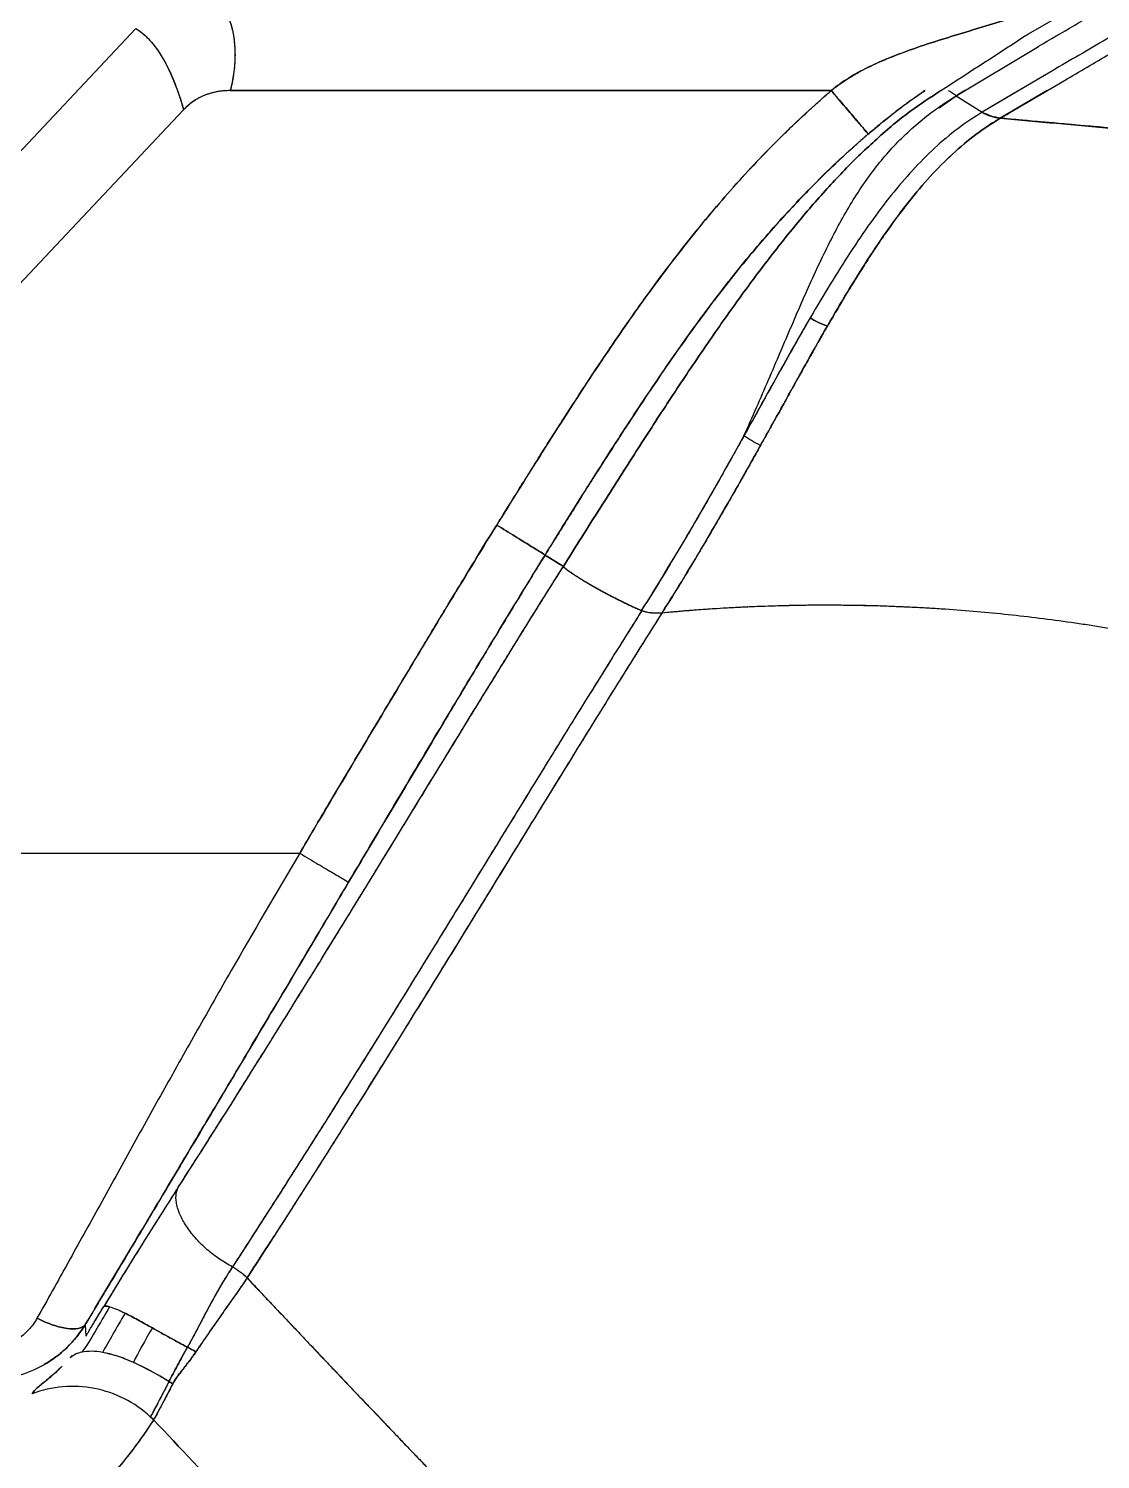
# Model space of a CAD drawing. Extents: x 956 to 1028, y 499 to 635.
# Drawn here: x 989.73 to 999.14, y 564.32 to 576.87 of the extents above; entities that cross this region are included whole.
import ezdxf

# ---------------------------------------------------------------- set-up
doc = ezdxf.new("R2010")
doc.units = 0
doc.header["$MEASUREMENT"] = 0
doc.layers.add('1', color=4, linetype='Continuous')

# ---------------------------------------------------------------- blocks, each defined once
blk = doc.blocks.new('2026 SX')
at = {"layer": '1', "color": 3}
for p, q in [((42.609, 64.596), (43.376, 65.036)), ((30.775, 60.395), (34.776, 64.641)), ((30.775, 60.395), (34.776, 64.641)), ((41.976, 64.052), (42.696, 64.483)), ((42.848, 64.287), (42.204, 63.907)), ((42.362, 63.855), (42.925, 64.187)), ((35.604, 64.097), (40.879, 64.097)), ((40.879, 64.097), (35.604, 64.097)), ((41.824, 63.945), (41.976, 64.052)), ((42.05, 64.097), (41.976, 64.052)), ((41.976, 64.052), (42.204, 63.907)), ((41.976, 64.052), (42.204, 63.907)), ((42.526, 64.097), (42.204, 63.907)), ((42.772, 64.097), (42.362, 63.855)), ((35.194, 63.928), (31.215, 59.706)), ((31.215, 59.706), (35.194, 63.928)), ((38.367, 60.023), (38.527, 59.923)), ((38.527, 59.923), (38.367, 60.023)), ((41.327, 59.578), (41.509, 59.57)), ((32.295, 57.407), (36.213, 57.407)), ((32.295, 57.407), (36.213, 57.407)), ((34.33, 53.269), (34.337, 53.17)), ((34.33, 53.269), (34.337, 53.17)), ((33.865, 52.664), (33.866, 52.664))]:
    blk.add_line(p, q, dxfattribs=at)
for points, knots in [([(42.695, 64.484), (42.905, 64.607), (43.114, 64.731), (43.323, 64.854), (43.513, 64.966), (44.02, 65.265), (44.824, 65.729), (45.731, 66.254), (46.612, 66.767), (47.472, 67.27), (48.024, 67.598), (48.3, 67.762)], [-0.117865, -0.117865, -0.117865, -0.117865, 0, 0, 0, 0.107135, 0.28571, 0.464279, 0.642852, 0.82143, 1, 1, 1, 1]), ([(48.546, 67.626), (48.27, 67.46), (47.72, 67.129), (46.861, 66.622), (45.98, 66.107), (45.07, 65.58), (44.185, 65.07), (43.595, 64.724), (43.323, 64.566), (43.164, 64.473), (43.006, 64.38), (42.847, 64.288)], [0, 0, 0, 0, 0.170927, 0.341854, 0.512781, 0.683708, 0.854635, 1, 1, 1, 1.084929, 1.084929, 1.084929, 1.084929]), ([(42.925, 64.187), (43.058, 64.265), (43.19, 64.343), (43.323, 64.421), (43.323, 64.421), (43.323, 64.421), (43.323, 64.421), (43.328, 64.424), (43.658, 64.618), (44.291, 64.987), (45.226, 65.527), (46.133, 66.053), (47.014, 66.568), (47.872, 67.075), (48.422, 67.406), (48.697, 67.572)], [-0.067831, -0.067831, -0.067831, -0.067831, 0, 0, 0, 0, 0, 0, 0.002395, 0.168662, 0.33493, 0.501197, 0.667465, 0.833732, 1, 1, 1, 1]), ([(35.353, 65.026), (35.357, 65.024), (35.365, 65.019), (35.376, 65.012), (35.388, 65.004), (35.399, 64.996), (35.41, 64.988), (35.42, 64.979), (35.43, 64.97), (35.451, 64.952), (35.479, 64.922), (35.526, 64.864), (35.575, 64.779), (35.617, 64.662), (35.642, 64.532), (35.647, 64.415), (35.642, 64.319), (35.636, 64.261), (35.629, 64.216), (35.624, 64.187), (35.618, 64.157), (35.611, 64.127), (35.606, 64.107), (35.604, 64.097)], [0, 0, 0, 0, 0.017994, 0.03577, 0.053328, 0.07067, 0.087796, 0.104708, 0.121406, 0.137893, 0.205176, 0.269918, 0.398766, 0.520699, 0.641388, 0.759751, 0.818916, 0.878528, 0.902364, 0.926418, 0.9507, 0.975224, 1, 1, 1, 1]), ([(35.353, 65.026), (35.415, 64.99), (35.47, 64.939), (35.558, 64.815), (35.592, 64.741), (35.637, 64.576), (35.647, 64.486), (35.643, 64.296), (35.629, 64.196), (35.604, 64.097)], [0, 0, 0, 0, 0.25, 0.25, 0.5, 0.5, 0.75, 0.75, 1, 1, 1, 1]), ([(42.495, 64.744), (42.422, 64.721), (42.346, 64.697), (42.19, 64.65), (42.11, 64.626), (41.948, 64.577), (41.867, 64.552), (41.703, 64.5), (41.622, 64.473), (41.542, 64.443)], [0, 0, 0, 0, 0.25, 0.25, 0.5, 0.5, 0.75, 0.75, 1, 1, 1, 1]), ([(41.542, 64.443), (41.622, 64.473), (41.703, 64.5), (41.867, 64.552), (41.948, 64.577), (42.11, 64.626), (42.19, 64.65), (42.346, 64.697), (42.422, 64.721), (42.495, 64.744)], [0, 0, 0, 0, 0.25, 0.25, 0.5, 0.5, 0.75, 0.75, 1, 1, 1, 1]), ([(34.776, 64.641), (34.817, 64.617), (34.858, 64.582), (34.937, 64.494), (34.976, 64.441), (35.048, 64.318), (35.082, 64.248), (35.143, 64.096), (35.17, 64.014), (35.194, 63.928)], [0, 0, 0, 0, 0.25, 0.25, 0.5, 0.5, 0.75, 0.75, 1, 1, 1, 1]), ([(34.776, 64.641), (34.779, 64.639), (34.785, 64.635), (34.794, 64.629), (34.802, 64.624), (34.812, 64.617), (34.824, 64.608), (34.846, 64.59), (34.872, 64.565), (34.914, 64.521), (34.965, 64.456), (35.021, 64.366), (35.073, 64.265), (35.112, 64.175), (35.14, 64.1), (35.156, 64.053), (35.168, 64.015), (35.177, 63.988), (35.185, 63.959), (35.191, 63.939), (35.194, 63.928)], [0, 0, 0, 0, 0.019524, 0.036455, 0.050794, 0.062541, 0.093788, 0.125045, 0.187582, 0.250097, 0.373366, 0.499988, 0.622103, 0.749919, 0.812206, 0.874967, 0.905361, 0.937468, 0.963813, 1, 1, 1, 1]), ([(38.527, 59.923), (38.622, 60.075), (38.81, 60.374), (39.093, 60.818), (39.369, 61.247), (39.642, 61.66), (39.913, 62.055), (40.181, 62.428), (40.451, 62.78), (40.722, 63.107), (40.998, 63.409), (41.28, 63.681), (41.559, 63.915), (41.749, 64.038), (41.839, 64.097), (42.096, 64.263), (42.353, 64.429), (42.609, 64.596)], [0, 0, 0, 0, 0.089056, 0.175336, 0.259311, 0.341504, 0.422486, 0.502877, 0.583352, 0.664635, 0.747473, 0.832547, 0.920311, 1, 1, 1, 1.226401, 1.226401, 1.226401, 1.226401]), ([(41.542, 64.443), (41.483, 64.422), (41.425, 64.4), (41.309, 64.352), (41.252, 64.326), (41.14, 64.271), (41.085, 64.241), (40.978, 64.174), (40.927, 64.138), (40.879, 64.097)], [0, 0, 0, 0, 0.25, 0.25, 0.5, 0.5, 0.75, 0.75, 1, 1, 1, 1]), ([(40.879, 64.097), (40.884, 64.101), (40.893, 64.109), (40.908, 64.121), (40.924, 64.133), (40.94, 64.145), (40.956, 64.157), (40.973, 64.169), (40.991, 64.181), (41.009, 64.193), (41.027, 64.205), (41.046, 64.216), (41.065, 64.228), (41.085, 64.24), (41.105, 64.251), (41.145, 64.273), (41.206, 64.304), (41.28, 64.339), (41.35, 64.369), (41.413, 64.395), (41.456, 64.411), (41.478, 64.42)], [0, 0, 0, 0, 0.027604, 0.055703, 0.084306, 0.11342, 0.143053, 0.173213, 0.203906, 0.23514, 0.266919, 0.299251, 0.332141, 0.365593, 0.399614, 0.434208, 0.562465, 0.700422, 0.795238, 0.895088, 1, 1, 1, 1]), ([(41.478, 64.42), (41.489, 64.424), (41.51, 64.432), (41.531, 64.44), (41.542, 64.443)], [0, 0, 0, 0, 0.494544, 1, 1, 1, 1]), ([(35.604, 64.097), (35.598, 64.097), (35.586, 64.097), (35.569, 64.096), (35.552, 64.095), (35.536, 64.094), (35.519, 64.092), (35.503, 64.09), (35.487, 64.087), (35.471, 64.084), (35.455, 64.08), (35.44, 64.076), (35.425, 64.072), (35.41, 64.067), (35.395, 64.062), (35.376, 64.055), (35.354, 64.045), (35.329, 64.033), (35.305, 64.019), (35.281, 64.003), (35.258, 63.987), (35.236, 63.968), (35.214, 63.949), (35.201, 63.935), (35.194, 63.928)], [0, 0, 0, 0, 0.03795, 0.075454, 0.112537, 0.149221, 0.18553, 0.22149, 0.257126, 0.292465, 0.327534, 0.36236, 0.396971, 0.431398, 0.465668, 0.499812, 0.56196, 0.623838, 0.685635, 0.747541, 0.809747, 0.872438, 0.935797, 1, 1, 1, 1]), ([(37.942, 60.286), (37.976, 60.341), (38.043, 60.448), (38.142, 60.607), (38.237, 60.759), (38.329, 60.905), (38.418, 61.045), (38.503, 61.178), (38.616, 61.353), (38.753, 61.564), (38.977, 61.899), (39.206, 62.228), (39.446, 62.552), (39.632, 62.791), (39.821, 63.023), (40.02, 63.252), (40.223, 63.474), (40.388, 63.643), (40.509, 63.76), (40.583, 63.831), (40.657, 63.9), (40.731, 63.968), (40.805, 64.033), (40.854, 64.076), (40.879, 64.097)], [0, 0, 0, 0, 0.040054, 0.078661, 0.115821, 0.151535, 0.185804, 0.218627, 0.250005, 0.315059, 0.375006, 0.500003, 0.563864, 0.625003, 0.688312, 0.750001, 0.81313, 0.874998, 0.896493, 0.91772, 0.93868, 0.959378, 0.979817, 1, 1, 1, 1]), ([(40.879, 64.097), (40.726, 63.966), (40.578, 63.829), (40.292, 63.546), (40.153, 63.4), (39.885, 63.099), (39.756, 62.945), (39.505, 62.63), (39.384, 62.47), (39.147, 62.144), (39.032, 61.978), (38.806, 61.645), (38.696, 61.477), (38.477, 61.139), (38.369, 60.969), (38.155, 60.628), (38.048, 60.457), (37.942, 60.286)], [0, 0, 0, 0, 0.125, 0.125, 0.25, 0.25, 0.375, 0.375, 0.5, 0.5, 0.625, 0.625, 0.75, 0.75, 0.875, 0.875, 1, 1, 1, 1]), ([(41.839, 64.097), (41.749, 64.038), (41.559, 63.915), (41.28, 63.681), (40.998, 63.409), (40.722, 63.107), (40.451, 62.78), (40.181, 62.428), (39.913, 62.055), (39.642, 61.66), (39.369, 61.247), (39.093, 60.818), (38.81, 60.374), (38.622, 60.075), (38.527, 59.923)], [0, 0, 0, 0, 0.07969, 0.167454, 0.252527, 0.335365, 0.416649, 0.497123, 0.577514, 0.658496, 0.74069, 0.824665, 0.910944, 1, 1, 1, 1]), ([(40.112, 61.069), (40.187, 61.235), (40.259, 61.399), (40.398, 61.723), (40.465, 61.881), (40.597, 62.189), (40.662, 62.338), (40.793, 62.623), (40.859, 62.758), (40.995, 63.014), (41.066, 63.134), (41.216, 63.358), (41.296, 63.462), (41.467, 63.655), (41.559, 63.744), (41.708, 63.868), (41.759, 63.907), (41.865, 63.982), (41.919, 64.018), (41.976, 64.052)], [0, 0, 0, 0, 0.125, 0.125, 0.25, 0.25, 0.375, 0.375, 0.5, 0.5, 0.625, 0.625, 0.75, 0.75, 0.875, 0.875, 0.9375, 0.9375, 1, 1, 1, 1]), ([(40.879, 64.097), (40.918, 64.051), (40.956, 64.006), (41.028, 63.922), (41.061, 63.883), (41.119, 63.815), (41.143, 63.786), (41.181, 63.743), (41.193, 63.728), (41.199, 63.721)], [0, 0, 0, 0, 0.25, 0.25, 0.5, 0.5, 0.75, 0.75, 1, 1, 1, 1]), ([(41.203, 63.717), (41.201, 63.718), (41.191, 63.73), (41.157, 63.77), (41.133, 63.798), (41.074, 63.868), (41.039, 63.909), (40.963, 63.998), (40.921, 64.047), (40.879, 64.097)], [0, 0, 0, 0, 0.25, 0.25, 0.5, 0.5, 0.75, 0.75, 1, 1, 1, 1]), ([(41.203, 63.717), (41.271, 63.773), (41.407, 63.886), (41.574, 64.013), (41.675, 64.079), (41.703, 64.097)], [0, 0, 0, 0, 0.419634, 0.839208, 1, 1, 1, 1]), ([(41.701, 64.097), (41.683, 64.085), (41.635, 64.052), (41.557, 63.997), (41.467, 63.929), (41.379, 63.861), (41.291, 63.79), (41.234, 63.742), (41.204, 63.716)], [0, 0, 0, 0, 0.103084, 0.283398, 0.458236, 0.64243, 0.813801, 1, 1, 1, 1]), ([(41.976, 64.052), (41.961, 64.062), (41.933, 64.08), (41.916, 64.091), (41.908, 64.097)], [0, 0, 0, 0, 0.511371, 1, 1, 1, 1]), ([(41.976, 64.052), (41.961, 64.062), (41.933, 64.08), (41.916, 64.091), (41.908, 64.097)], [0, 0, 0, 0, 0.511303, 1, 1, 1, 1]), ([(42.362, 63.855), (42.375, 63.863), (42.41, 63.883), (42.471, 63.92), (42.548, 63.965), (42.627, 64.012), (42.692, 64.05), (42.738, 64.077), (42.761, 64.091), (42.772, 64.097)], [0, 0, 0, 0, 0.100819, 0.250437, 0.448951, 0.661819, 0.829149, 0.92203, 1, 1, 1, 1]), ([(42.204, 63.907), (42.057, 63.82), (41.918, 63.715), (41.653, 63.471), (41.527, 63.332), (41.282, 63.026), (41.163, 62.858), (40.928, 62.498), (40.811, 62.306), (40.694, 62.105)], [0, 0, 0, 0, 0.25, 0.25, 0.5, 0.5, 0.75, 0.75, 1, 1, 1, 1]), ([(42.204, 63.907), (42.057, 63.82), (41.918, 63.715), (41.653, 63.471), (41.527, 63.332), (41.282, 63.026), (41.163, 62.858), (40.928, 62.498), (40.811, 62.306), (40.694, 62.105)], [0, 0, 0, 0, 0.25, 0.25, 0.5, 0.5, 0.75, 0.75, 1, 1, 1, 1]), ([(42.362, 63.855), (42.36, 63.854), (42.355, 63.851), (42.346, 63.846), (42.33, 63.836), (42.298, 63.816), (42.252, 63.787), (42.199, 63.75), (42.094, 63.673), (41.941, 63.545), (41.746, 63.348), (41.59, 63.164), (41.468, 63.004), (41.378, 62.881), (41.288, 62.75), (41.2, 62.617), (41.111, 62.476), (41.042, 62.364), (40.99, 62.279), (40.958, 62.224), (40.922, 62.164), (40.884, 62.099), (40.858, 62.054), (40.844, 62.031)], [0, 0, 0, 0, 0.0030178, 0.0078133, 0.0156266, 0.0312532, 0.0625061, 0.0937589, 0.125012, 0.2499965, 0.3749812, 0.4999659, 0.5610611, 0.6249726, 0.6856279, 0.7499801, 0.8096739, 0.8749875, 0.8961462, 0.9192355, 0.9442471, 0.971172, 1, 1, 1, 1]), ([(40.844, 62.031), (40.962, 62.235), (41.079, 62.43), (41.316, 62.796), (41.436, 62.966), (41.682, 63.278), (41.809, 63.418), (42.009, 63.602), (42.077, 63.659), (42.216, 63.764), (42.288, 63.811), (42.362, 63.855)], [0, 0, 0, 0, 0.25, 0.25, 0.5, 0.5, 0.75, 0.75, 0.875, 0.875, 1, 1, 1, 1]), ([(51.061, 61.479), (50.994, 61.534), (50.891, 61.618), (50.735, 61.741), (50.567, 61.874), (50.349, 62.032), (50.095, 62.199), (49.835, 62.354), (49.48, 62.545), (49.024, 62.756), (48.459, 62.968), (47.892, 63.141), (47.325, 63.28), (46.763, 63.391), (46.195, 63.481), (45.739, 63.54), (45.396, 63.578), (45.172, 63.601), (44.966, 63.621), (44.788, 63.637), (44.635, 63.651), (44.497, 63.663), (44.365, 63.675), (44.072, 63.702), (43.613, 63.743), (42.988, 63.799), (42.57, 63.836), (42.362, 63.855)], [0, 0, 0, 0, 0.0277432, 0.042321, 0.0633603, 0.0956964, 0.1281584, 0.160469, 0.1927256, 0.2572817, 0.3221848, 0.3876332, 0.449786, 0.5125086, 0.5754663, 0.6387048, 0.6640955, 0.6894862, 0.7130426, 0.7326062, 0.7487076, 0.7637783, 0.7782629, 0.7924924, 0.8613394, 0.9306697, 1, 1, 1, 1]), ([(42.362, 63.855), (42.691, 63.825), (43.349, 63.766), (44.071, 63.702), (44.532, 63.66), (44.752, 63.641), (45.016, 63.617), (45.324, 63.586), (45.657, 63.55), (45.991, 63.508), (46.321, 63.461), (46.74, 63.394), (47.245, 63.297), (47.832, 63.157), (48.408, 62.985), (48.97, 62.778), (49.476, 62.549), (49.929, 62.303), (50.23, 62.112), (50.428, 61.974), (50.528, 61.901), (50.617, 61.834), (50.688, 61.778), (50.743, 61.735), (50.855, 61.646), (50.961, 61.562), (51.051, 61.488), (51.061, 61.48)], [0, 0, 0, 0, 0.109552, 0.218359, 0.239792, 0.26269, 0.291346, 0.327562, 0.365126, 0.401909, 0.438456, 0.475023, 0.54132, 0.607008, 0.672065, 0.736574, 0.800715, 0.850953, 0.901395, 0.914779, 0.928099, 0.940592, 0.950334, 0.957014, 0.962881, 0.995921, 1, 1, 1, 1]), ([(51.061, 61.48), (50.972, 61.552), (50.765, 61.719), (50.435, 61.976), (50.032, 62.242), (49.587, 62.493), (49.099, 62.723), (48.599, 62.918), (48.09, 63.083), (47.503, 63.241), (46.836, 63.38), (46.092, 63.498), (45.346, 63.587), (44.6, 63.654), (43.854, 63.721), (43.108, 63.788), (42.61, 63.833), (42.362, 63.855)], [0, 0, 0, 0, 0.036635, 0.08479, 0.132943, 0.190722, 0.24851, 0.306301, 0.364098, 0.421898, 0.504469, 0.587048, 0.669632, 0.752221, 0.834813, 0.917406, 1, 1, 1, 1]), ([(38.367, 60.023), (38.469, 60.189), (38.572, 60.355), (38.78, 60.684), (38.884, 60.849), (39.096, 61.176), (39.203, 61.339), (39.421, 61.662), (39.532, 61.822), (39.76, 62.138), (39.877, 62.294), (40.118, 62.6), (40.243, 62.749), (40.502, 63.041), (40.635, 63.183), (40.912, 63.458), (41.055, 63.59), (41.203, 63.717)], [0, 0, 0, 0, 0.125, 0.125, 0.25, 0.25, 0.375, 0.375, 0.5, 0.5, 0.625, 0.625, 0.75, 0.75, 0.875, 0.875, 1, 1, 1, 1]), ([(41.204, 63.716), (41.192, 63.706), (41.167, 63.685), (41.13, 63.652), (41.094, 63.62), (41.058, 63.588), (41.022, 63.555), (40.986, 63.523), (40.951, 63.49), (40.917, 63.457), (40.838, 63.382), (40.717, 63.264), (40.554, 63.094), (40.392, 62.917), (40.226, 62.727), (40.061, 62.528), (39.831, 62.235), (39.534, 61.83), (39.165, 61.286), (38.881, 60.844), (38.682, 60.529), (38.578, 60.363), (38.473, 60.194), (38.402, 60.081), (38.367, 60.023)], [0, 0, 0, 0, 0.0104977, 0.0209556, 0.0313727, 0.0417481, 0.0520809, 0.0623705, 0.0726161, 0.0828171, 0.092973, 0.1425056, 0.191298, 0.2439875, 0.2962499, 0.3531295, 0.4099477, 0.5352015, 0.6751917, 0.8311324, 0.8725733, 0.914113, 0.9569422, 1, 1, 1, 1]), ([(39.394, 59.517), (39.526, 59.725), (39.655, 59.937), (39.907, 60.365), (40.031, 60.581), (40.271, 61.008), (40.389, 61.22), (40.619, 61.635), (40.732, 61.837), (40.844, 62.031)], [0, 0, 0, 0, 0.25, 0.25, 0.5, 0.5, 0.75, 0.75, 1, 1, 1, 1]), ([(40.694, 62.105), (40.599, 61.942), (40.504, 61.773), (40.31, 61.426), (40.212, 61.248), (40.112, 61.069)], [0, 0, 0, 0, 0.5, 0.5, 1, 1, 1, 1]), ([(40.694, 62.105), (40.6, 61.944), (40.506, 61.776), (40.314, 61.433), (40.217, 61.257), (40.118, 61.079)], [0, 0, 0, 0, 0.5, 0.5, 1, 1, 1, 1]), ([(40.844, 62.031), (40.838, 62.02), (40.824, 61.996), (40.8, 61.954), (40.768, 61.899), (40.735, 61.839), (40.685, 61.751), (40.626, 61.647), (40.552, 61.515), (40.481, 61.386), (40.419, 61.274), (40.369, 61.185), (40.331, 61.117), (40.294, 61.051), (40.27, 61.007), (40.258, 60.985)], [0, 0, 0, 0, 0.032122, 0.073799, 0.125003, 0.197623, 0.250005, 0.385292, 0.500001, 0.630096, 0.749996, 0.815022, 0.878358, 0.940013, 1, 1, 1, 1]), ([(40.112, 61.069), (39.97, 60.814), (39.824, 60.555), (39.599, 60.17), (39.522, 60.042), (39.368, 59.788), (39.29, 59.662), (39.211, 59.537)], [0, 0, 0, 0, 0.5, 0.5, 0.75, 0.75, 1, 1, 1, 1]), ([(40.118, 61.079), (40.047, 60.951), (39.974, 60.822), (39.828, 60.563), (39.754, 60.434), (39.603, 60.175), (39.526, 60.046), (39.371, 59.79), (39.293, 59.663), (39.214, 59.538)], [0, 0, 0, 0, 0.25, 0.25, 0.5, 0.5, 0.75, 0.75, 1, 1, 1, 1]), ([(40.258, 60.985), (40.25, 60.972), (40.236, 60.947), (40.215, 60.909), (40.194, 60.871), (40.173, 60.834), (40.152, 60.797), (40.131, 60.76), (40.111, 60.724), (40.091, 60.688), (40.07, 60.652), (40.021, 60.566), (39.944, 60.43), (39.836, 60.245), (39.728, 60.062), (39.64, 59.915), (39.574, 59.806), (39.529, 59.733), (39.484, 59.66), (39.439, 59.589), (39.409, 59.541), (39.394, 59.517)], [0, 0, 0, 0, 0.026129, 0.052004, 0.077627, 0.102998, 0.128119, 0.152991, 0.177615, 0.201992, 0.226124, 0.250011, 0.377092, 0.5, 0.626321, 0.749992, 0.800405, 0.850606, 0.900602, 0.950398, 1, 1, 1, 1]), ([(36.213, 57.407), (36.299, 57.552), (36.441, 57.793), (36.66, 58.161), (36.86, 58.498), (37.079, 58.863), (37.29, 59.215), (37.485, 59.538), (37.653, 59.815), (37.799, 60.054), (37.895, 60.21), (37.942, 60.286)], [0, 0, 0, 0, 0.150076, 0.25, 0.382939, 0.5, 0.62996, 0.75, 0.836653, 0.919986, 1, 1, 1, 1]), ([(37.942, 60.286), (37.648, 59.81), (37.359, 59.331), (36.784, 58.37), (36.498, 57.889), (36.213, 57.407)], [0, 0, 0, 0, 0.5, 0.5, 1, 1, 1, 1]), ([(38.367, 60.023), (38.364, 60.025), (38.351, 60.034), (38.305, 60.062), (38.274, 60.081), (38.197, 60.129), (38.151, 60.157), (38.052, 60.218), (37.997, 60.252), (37.942, 60.286)], [0, 0, 0, 0, 0.25, 0.25, 0.5, 0.5, 0.75, 0.75, 1, 1, 1, 1]), ([(37.942, 60.286), (37.997, 60.252), (38.052, 60.218), (38.151, 60.157), (38.197, 60.129), (38.274, 60.081), (38.305, 60.062), (38.351, 60.034), (38.364, 60.025), (38.367, 60.023)], [0, 0, 0, 0, 0.25, 0.25, 0.5, 0.5, 0.75, 0.75, 1, 1, 1, 1]), ([(38.367, 60.023), (38.336, 59.974), (38.275, 59.875), (38.184, 59.726), (38.094, 59.578), (38.004, 59.431), (37.915, 59.284), (37.826, 59.137), (37.738, 58.991), (37.651, 58.846), (37.564, 58.701), (37.365, 58.369), (37.058, 57.853), (36.78, 57.385), (36.642, 57.153)], [0, 0, 0, 0, 0.052256, 0.104282, 0.15608, 0.207648, 0.258985, 0.31009, 0.360964, 0.411605, 0.462013, 0.512186, 0.758094, 1, 1, 1, 1]), ([(36.642, 57.153), (36.927, 57.633), (37.212, 58.113), (37.785, 59.071), (38.074, 59.549), (38.367, 60.023)], [0, 0, 0, 0, 0.5, 0.5, 1, 1, 1, 1]), ([(35.147, 54.476), (35.162, 54.499), (35.192, 54.546), (35.237, 54.617), (35.283, 54.688), (35.328, 54.759), (35.374, 54.831), (35.42, 54.903), (35.466, 54.976), (35.512, 55.048), (35.558, 55.121), (35.605, 55.195), (35.651, 55.269), (35.698, 55.343), (35.744, 55.417), (35.791, 55.492), (35.838, 55.567), (35.885, 55.642), (35.933, 55.718), (35.98, 55.794), (36.028, 55.87), (36.075, 55.946), (36.123, 56.023), (36.171, 56.101), (36.219, 56.178), (36.267, 56.256), (36.316, 56.334), (36.364, 56.413), (36.413, 56.492), (36.462, 56.571), (36.511, 56.65), (36.56, 56.73), (36.609, 56.81), (36.658, 56.89), (36.708, 56.971), (36.758, 57.052), (36.822, 57.157), (36.902, 57.287), (36.997, 57.442), (37.093, 57.598), (37.189, 57.756), (37.287, 57.915), (37.385, 58.076), (37.484, 58.237), (37.584, 58.4), (37.685, 58.565), (37.786, 58.73), (37.889, 58.897), (37.993, 59.065), (38.097, 59.235), (38.203, 59.405), (38.31, 59.577), (38.418, 59.75), (38.49, 59.865), (38.527, 59.923)], [0, 0, 0, 0, 0.013704, 0.02744, 0.041208, 0.055007, 0.068838, 0.082701, 0.096596, 0.110524, 0.124483, 0.138474, 0.152497, 0.166553, 0.180641, 0.194761, 0.208914, 0.223099, 0.237316, 0.251567, 0.265849, 0.280165, 0.294513, 0.308894, 0.323308, 0.337755, 0.352235, 0.366748, 0.381294, 0.395874, 0.410487, 0.425133, 0.439812, 0.454526, 0.469273, 0.484053, 0.498868, 0.526843, 0.555002, 0.583346, 0.611875, 0.64059, 0.669493, 0.698583, 0.727861, 0.757329, 0.786986, 0.816835, 0.846876, 0.87711, 0.907539, 0.938162, 0.968982, 1, 1, 1, 1]), ([(35.147, 54.476), (35.421, 54.902), (35.696, 55.338), (36.249, 56.225), (36.527, 56.676), (37.088, 57.59), (37.37, 58.052), (37.942, 58.984), (38.231, 59.453), (38.527, 59.923)], [0, 0, 0, 0, 0.25, 0.25, 0.5, 0.5, 0.75, 0.75, 1, 1, 1, 1]), ([(38.527, 59.923), (38.528, 59.92), (38.533, 59.915), (38.553, 59.899), (38.567, 59.888), (38.604, 59.863), (38.626, 59.848), (38.678, 59.815), (38.708, 59.797), (38.772, 59.759), (38.808, 59.739), (38.882, 59.697), (38.922, 59.676), (39.003, 59.634), (39.044, 59.614), (39.128, 59.574), (39.17, 59.555), (39.211, 59.537)], [0, 0, 0, 0, 0.125, 0.125, 0.25, 0.25, 0.375, 0.375, 0.5, 0.5, 0.625, 0.625, 0.75, 0.75, 0.875, 0.875, 1, 1, 1, 1]), ([(38.527, 59.923), (38.528, 59.92), (38.533, 59.915), (38.553, 59.898), (38.568, 59.888), (38.604, 59.862), (38.627, 59.847), (38.679, 59.814), (38.709, 59.796), (38.774, 59.758), (38.81, 59.737), (38.885, 59.696), (38.924, 59.675), (39.006, 59.633), (39.048, 59.612), (39.132, 59.572), (39.174, 59.553), (39.215, 59.535)], [0, 0, 0, 0, 0.125, 0.125, 0.25, 0.25, 0.375, 0.375, 0.5, 0.5, 0.625, 0.625, 0.75, 0.75, 0.875, 0.875, 1, 1, 1, 1]), ([(39.215, 59.535), (39.199, 59.508), (39.151, 59.432), (39.058, 59.285), (38.924, 59.071), (38.749, 58.79), (38.534, 58.443), (38.318, 58.092), (38.103, 57.743), (37.893, 57.401), (37.653, 57.01), (37.452, 56.683), (37.3, 56.436), (37.206, 56.284), (37.112, 56.132), (37.018, 55.981), (36.925, 55.831), (36.831, 55.681), (36.738, 55.531), (36.645, 55.382), (36.552, 55.233), (36.459, 55.085), (36.366, 54.937), (36.273, 54.791), (36.18, 54.644), (36.087, 54.498), (35.994, 54.353), (35.901, 54.209), (35.809, 54.065), (35.716, 53.921), (35.654, 53.826), (35.623, 53.778)], [0, 0, 0, 0, 0.0136091, 0.0384589, 0.0745403, 0.1218453, 0.1803698, 0.2501151, 0.2997877, 0.3579989, 0.4247481, 0.5000326, 0.5263417, 0.5526498, 0.5789568, 0.6052626, 0.6315672, 0.6578708, 0.6841735, 0.7104756, 0.7367776, 0.7630801, 0.7893837, 0.8156893, 0.841998, 0.8683111, 0.89463, 0.9209563, 0.9472919, 0.973639, 1, 1, 1, 1]), ([(39.215, 59.535), (39.201, 59.512), (39.17, 59.463), (39.119, 59.382), (39.051, 59.274), (38.981, 59.162), (38.855, 58.96), (38.695, 58.703), (38.489, 58.37), (38.206, 57.91), (37.84, 57.314), (37.363, 56.539), (36.92, 55.821), (36.551, 55.231), (36.284, 54.808), (36.116, 54.544), (35.969, 54.314), (35.868, 54.156), (35.763, 53.993), (35.69, 53.88), (35.644, 53.811), (35.623, 53.779)], [0, 0, 0, 0, 0.011513, 0.025117, 0.040814, 0.066347, 0.081626, 0.142846, 0.196414, 0.249981, 0.376418, 0.499986, 0.648604, 0.750007, 0.812499, 0.875008, 0.892703, 0.9375, 0.961339, 0.982173, 1, 1, 1, 1]), ([(39.394, 59.517), (39.096, 59.046), (38.803, 58.574), (38.224, 57.634), (37.938, 57.167), (37.369, 56.242), (37.086, 55.784), (36.522, 54.883), (36.241, 54.44), (35.961, 54.005)], [0, 0, 0, 0, 0.25, 0.25, 0.5, 0.5, 0.75, 0.75, 1, 1, 1, 1]), ([(39.394, 59.517), (39.375, 59.488), (39.337, 59.427), (39.278, 59.334), (39.218, 59.238), (39.155, 59.138), (39.083, 59.022), (39.013, 58.91), (38.965, 58.833), (38.947, 58.804)], [0, 0, 0, 0, 0.125668, 0.255947, 0.390842, 0.530358, 0.674502, 0.879903, 1, 1, 1, 1]), ([(39.215, 59.535), (39.229, 59.531), (39.256, 59.523), (39.318, 59.514), (39.363, 59.516), (39.394, 59.517)], [0, 0, 0, 0, 0.229642, 0.471249, 1, 1, 1, 1]), ([(39.215, 59.535), (39.218, 59.534), (39.223, 59.533), (39.23, 59.53), (39.238, 59.528), (39.247, 59.526), (39.26, 59.523), (39.277, 59.52), (39.299, 59.517), (39.322, 59.515), (39.343, 59.515), (39.362, 59.515), (39.378, 59.516), (39.389, 59.517), (39.394, 59.517)], [0, 0, 0, 0, 0.041197, 0.084614, 0.13035, 0.178517, 0.22925, 0.347359, 0.470268, 0.582372, 0.726773, 0.814457, 0.90544, 1, 1, 1, 1]), ([(39.394, 59.517), (39.421, 59.52), (39.474, 59.525), (39.554, 59.532), (39.634, 59.538), (39.714, 59.544), (39.794, 59.55), (39.92, 59.558), (40.108, 59.569), (40.302, 59.576), (40.458, 59.581), (40.563, 59.583), (40.675, 59.585), (40.793, 59.585), (40.917, 59.585), (41.048, 59.584), (41.185, 59.582), (41.279, 59.579), (41.327, 59.578)], [0, 0, 0, 0, 0.041728, 0.083456, 0.125185, 0.166915, 0.208645, 0.250376, 0.363613, 0.500298, 0.551411, 0.605767, 0.663365, 0.724207, 0.78829, 0.855617, 0.926187, 1, 1, 1, 1]), ([(39.394, 59.517), (39.425, 59.52), (39.483, 59.525), (39.563, 59.532), (39.652, 59.539), (39.754, 59.547), (39.914, 59.558), (40.115, 59.569), (40.356, 59.578), (40.558, 59.583), (40.72, 59.585), (40.841, 59.586), (40.962, 59.585), (41.078, 59.583), (41.2, 59.581), (41.281, 59.579), (41.327, 59.578)], [0, 0, 0, 0, 0.0486036, 0.0902738, 0.1250007, 0.18774, 0.2499987, 0.3750004, 0.4999994, 0.6249983, 0.6883076, 0.7500013, 0.8122674, 0.8749991, 0.9289159, 1, 1, 1, 1]), ([(41.327, 59.578), (41.353, 59.577), (41.398, 59.575), (41.49, 59.571), (41.602, 59.566), (41.74, 59.559), (41.925, 59.547), (42.156, 59.529), (42.432, 59.503), (42.707, 59.471), (42.938, 59.44), (43.123, 59.413), (43.261, 59.391), (43.372, 59.371), (43.464, 59.355), (43.51, 59.347), (43.536, 59.342)], [0, 0, 0, 0, 0.034996, 0.062501, 0.125, 0.186714, 0.25, 0.376052, 0.5, 0.624376, 0.75, 0.81353, 0.874999, 0.937498, 0.964471, 1, 1, 1, 1]), ([(38.947, 58.804), (38.929, 58.775), (38.892, 58.716), (38.838, 58.629), (38.785, 58.543), (38.733, 58.458), (38.681, 58.375), (38.63, 58.293), (38.58, 58.212), (38.531, 58.132), (38.447, 57.996), (38.329, 57.803), (38.173, 57.551), (38.015, 57.294), (37.829, 56.99), (37.596, 56.612), (37.331, 56.181), (37.094, 55.799), (36.902, 55.491), (36.773, 55.285), (36.669, 55.12), (36.593, 54.998), (36.513, 54.871), (36.429, 54.738), (36.372, 54.648), (36.343, 54.602)], [0, 0, 0, 0, 0.020564, 0.040842, 0.060831, 0.080532, 0.099944, 0.119067, 0.137899, 0.156442, 0.174694, 0.233097, 0.291552, 0.351895, 0.414148, 0.506109, 0.619942, 0.721732, 0.781362, 0.843795, 0.872207, 0.902034, 0.933276, 0.965931, 1, 1, 1, 1]), ([(36.213, 57.407), (36.01, 57.066), (35.81, 56.722), (35.513, 56.206), (35.415, 56.033), (35.22, 55.688), (35.123, 55.516), (34.93, 55.171), (34.835, 54.999), (34.645, 54.657), (34.551, 54.487), (34.365, 54.149), (34.272, 53.982), (34.089, 53.651), (33.998, 53.488), (33.907, 53.327)], [0, 0, 0, 0, 0.25, 0.25, 0.375, 0.375, 0.5, 0.5, 0.625, 0.625, 0.75, 0.75, 0.875, 0.875, 1, 1, 1, 1]), ([(36.213, 57.407), (36.01, 57.066), (35.81, 56.722), (35.513, 56.206), (35.415, 56.033), (35.22, 55.688), (35.123, 55.516), (34.93, 55.171), (34.835, 54.999), (34.645, 54.657), (34.551, 54.487), (34.365, 54.149), (34.272, 53.982), (34.089, 53.651), (33.998, 53.488), (33.907, 53.327)], [0, 0, 0, 0, 0.25, 0.25, 0.375, 0.375, 0.5, 0.5, 0.625, 0.625, 0.75, 0.75, 0.875, 0.875, 1, 1, 1, 1]), ([(36.213, 57.407), (36.269, 57.374), (36.323, 57.342), (36.424, 57.282), (36.47, 57.255), (36.548, 57.209), (36.58, 57.19), (36.626, 57.163), (36.639, 57.154), (36.642, 57.153)], [0, 0, 0, 0, 0.25, 0.25, 0.5, 0.5, 0.75, 0.75, 1, 1, 1, 1]), ([(36.213, 57.407), (36.269, 57.374), (36.323, 57.342), (36.424, 57.282), (36.47, 57.255), (36.548, 57.209), (36.58, 57.19), (36.626, 57.163), (36.639, 57.154), (36.642, 57.153)], [0, 0, 0, 0, 0.25, 0.25, 0.5, 0.5, 0.75, 0.75, 1, 1, 1, 1]), ([(36.642, 57.153), (36.526, 56.957), (36.298, 56.573), (35.964, 56.009), (35.645, 55.473), (35.391, 55.046), (35.198, 54.722), (35.061, 54.493), (34.928, 54.27), (34.801, 54.057), (34.677, 53.849), (34.578, 53.683), (34.5, 53.553), (34.443, 53.458), (34.386, 53.363), (34.349, 53.3), (34.33, 53.269)], [0, 0, 0, 0, 0.14853, 0.291895, 0.427904, 0.55668, 0.61743, 0.677079, 0.733968, 0.79063, 0.844074, 0.897916, 0.923153, 0.948578, 0.974193, 1, 1, 1, 1]), ([(34.33, 53.269), (34.422, 53.422), (34.514, 53.577), (34.702, 53.89), (34.796, 54.048), (34.987, 54.368), (35.083, 54.529), (35.276, 54.854), (35.373, 55.017), (35.665, 55.507), (35.861, 55.836), (36.252, 56.494), (36.447, 56.823), (36.642, 57.153)], [0, 0, 0, 0, 0.125, 0.125, 0.25, 0.25, 0.375, 0.375, 0.5, 0.5, 0.75, 0.75, 1, 1, 1, 1]), ([(36.343, 54.602), (36.34, 54.597), (36.328, 54.579), (36.304, 54.54), (36.269, 54.486), (36.214, 54.4), (36.145, 54.293), (36.066, 54.169), (36.014, 54.088), (35.989, 54.049)], [0, 0, 0, 0, 0.030576, 0.096893, 0.206509, 0.325052, 0.562185, 0.787167, 1, 1, 1, 1]), ([(35.147, 54.476), (35.096, 54.397), (35.044, 54.315), (34.937, 54.148), (34.883, 54.061), (34.772, 53.884), (34.715, 53.793), (34.603, 53.611), (34.547, 53.519), (34.493, 53.43)], [0, 0, 0, 0, 0.25, 0.25, 0.5, 0.5, 0.75, 0.75, 1, 1, 1, 1]), ([(35.147, 54.476), (35.139, 54.464), (35.126, 54.444), (35.106, 54.413), (35.088, 54.384), (35.061, 54.342), (35.028, 54.29), (34.974, 54.205), (34.905, 54.097), (34.822, 53.965), (34.739, 53.831), (34.67, 53.719), (34.614, 53.629), (34.573, 53.562), (34.533, 53.496), (34.506, 53.452), (34.493, 53.43)], [0, 0, 0, 0, 0.035469, 0.062491, 0.094118, 0.124978, 0.187907, 0.249962, 0.376275, 0.499913, 0.624906, 0.750002, 0.812522, 0.874975, 0.937453, 1, 1, 1, 1]), ([(35.623, 53.779), (35.585, 53.798), (35.547, 53.821), (35.473, 53.871), (35.436, 53.899), (35.368, 53.959), (35.336, 53.99), (35.277, 54.055), (35.251, 54.089), (35.205, 54.156), (35.185, 54.19), (35.154, 54.256), (35.143, 54.288), (35.129, 54.349), (35.126, 54.378), (35.13, 54.431), (35.136, 54.455), (35.147, 54.476)], [0, 0, 0, 0, 0.125, 0.125, 0.25, 0.25, 0.375, 0.375, 0.5, 0.5, 0.625, 0.625, 0.75, 0.75, 0.875, 0.875, 1, 1, 1, 1]), ([(35.623, 53.779), (35.585, 53.798), (35.547, 53.821), (35.473, 53.871), (35.436, 53.899), (35.368, 53.959), (35.336, 53.99), (35.277, 54.055), (35.251, 54.089), (35.205, 54.156), (35.185, 54.19), (35.154, 54.256), (35.143, 54.288), (35.129, 54.349), (35.126, 54.378), (35.13, 54.431), (35.136, 54.455), (35.147, 54.476)], [0, 0, 0, 0, 0.125, 0.125, 0.25, 0.25, 0.375, 0.375, 0.5, 0.5, 0.625, 0.625, 0.75, 0.75, 0.875, 0.875, 1, 1, 1, 1]), ([(35.623, 53.779), (35.59, 53.727), (35.556, 53.673), (35.488, 53.559), (35.455, 53.499), (35.388, 53.376), (35.356, 53.313), (35.292, 53.19), (35.26, 53.13), (35.228, 53.074)], [0, 0, 0, 0, 0.25, 0.25, 0.5, 0.5, 0.75, 0.75, 1, 1, 1, 1]), ([(35.623, 53.779), (35.62, 53.774), (35.614, 53.764), (35.604, 53.749), (35.592, 53.73), (35.579, 53.709), (35.554, 53.67), (35.519, 53.611), (35.47, 53.527), (35.429, 53.451), (35.395, 53.387), (35.371, 53.342), (35.347, 53.296), (35.322, 53.249), (35.298, 53.203), (35.278, 53.165), (35.261, 53.134), (35.246, 53.105), (35.234, 53.085), (35.228, 53.074)], [0, 0, 0, 0, 0.021827, 0.045602, 0.071324, 0.108012, 0.142679, 0.250039, 0.366148, 0.500555, 0.562897, 0.625415, 0.684632, 0.750278, 0.817902, 0.875137, 0.910054, 0.951661, 1, 1, 1, 1]), ([(35.623, 53.779), (35.646, 53.767), (35.669, 53.752), (35.713, 53.72), (35.733, 53.701), (35.751, 53.682)], [0, 0, 0, 0, 0.5, 0.5, 1, 1, 1, 1]), ([(35.623, 53.778), (35.646, 53.767), (35.669, 53.752), (35.713, 53.719), (35.733, 53.701), (35.751, 53.682)], [0, 0, 0, 0, 0.5, 0.5, 1, 1, 1, 1]), ([(35.751, 53.682), (35.748, 53.677), (35.741, 53.667), (35.731, 53.651), (35.721, 53.636), (35.71, 53.62), (35.699, 53.604), (35.688, 53.588), (35.677, 53.572), (35.666, 53.555), (35.654, 53.539), (35.628, 53.502), (35.587, 53.443), (35.53, 53.363), (35.472, 53.28), (35.429, 53.219), (35.399, 53.175), (35.383, 53.152), (35.365, 53.126), (35.346, 53.098), (35.324, 53.066), (35.31, 53.045), (35.302, 53.034)], [0, 0, 0, 0, 0.024592, 0.049345, 0.074259, 0.099335, 0.124573, 0.149974, 0.17554, 0.20127, 0.227166, 0.253228, 0.371964, 0.499584, 0.614449, 0.747104, 0.777924, 0.813239, 0.853075, 0.89746, 0.946425, 1, 1, 1, 1]), ([(35.751, 53.682), (35.717, 53.629), (35.679, 53.575), (35.603, 53.466), (35.564, 53.411), (35.487, 53.302), (35.449, 53.247), (35.374, 53.139), (35.337, 53.086), (35.302, 53.034)], [0, 0, 0, 0, 0.25, 0.25, 0.5, 0.5, 0.75, 0.75, 1, 1, 1, 1]), ([(35.751, 53.682), (35.78, 53.652), (35.837, 53.591), (35.923, 53.499), (36.01, 53.408), (36.096, 53.316), (36.183, 53.225), (36.27, 53.133), (36.357, 53.041), (36.445, 52.949), (36.532, 52.856), (36.62, 52.764), (36.708, 52.671), (36.796, 52.579), (36.885, 52.486), (36.944, 52.424), (36.973, 52.393)], [0, 0, 0, 0, 0.070879, 0.141845, 0.212895, 0.284025, 0.355237, 0.426531, 0.497908, 0.569371, 0.64092, 0.712556, 0.784281, 0.856096, 0.928002, 1, 1, 1, 1]), ([(34.337, 53.17), (34.342, 53.178), (34.351, 53.194), (34.365, 53.217), (34.378, 53.24), (34.392, 53.263), (34.407, 53.288), (34.424, 53.316), (34.443, 53.348), (34.461, 53.378), (34.474, 53.399), (34.48, 53.409)], [0, 0, 0, 0, 0.101352, 0.200757, 0.298231, 0.393791, 0.487454, 0.619203, 0.748494, 0.8754, 1, 1, 1, 1]), ([(34.365, 53.219), (34.382, 53.247), (34.424, 53.315), (34.467, 53.387), (34.493, 53.43)], [0, 0, 0, 0, 0.413029, 1, 1, 1, 1]), ([(34.48, 53.409), (34.482, 53.413), (34.486, 53.42), (34.491, 53.427), (34.493, 53.43)], [0, 0, 0, 0, 0.501309, 1, 1, 1, 1]), ([(34.545, 53.429), (34.562, 53.425), (34.582, 53.417), (34.627, 53.398), (34.652, 53.386), (34.68, 53.372)], [0, 0, 0, 0, 0.5, 0.5, 1, 1, 1, 1]), ([(34.629, 53.396), (34.64, 53.391), (34.655, 53.385), (34.674, 53.376), (34.68, 53.372)], [0, 0, 0, 0, 0.664867, 1, 1, 1, 1]), ([(34.68, 53.372), (34.714, 53.355), (34.752, 53.335), (34.833, 53.291), (34.876, 53.267), (34.92, 53.243)], [0, 0, 0, 0, 0.5, 0.5, 1, 1, 1, 1]), ([(34.92, 53.243), (34.876, 53.267), (34.833, 53.291), (34.752, 53.335), (34.714, 53.355), (34.68, 53.372)], [0, 0, 0, 0, 0.5, 0.5, 1, 1, 1, 1]), ([(33.474, 52.792), (33.56, 52.791), (33.646, 52.801), (33.812, 52.844), (33.892, 52.877), (34.041, 52.96), (34.11, 53.012), (34.232, 53.13), (34.285, 53.197), (34.33, 53.269)], [0, 0, 0, 0, 0.25, 0.25, 0.5, 0.5, 0.75, 0.75, 1, 1, 1, 1]), ([(33.907, 53.327), (33.887, 53.291), (33.862, 53.256), (33.804, 53.193), (33.77, 53.165), (33.697, 53.118), (33.656, 53.099), (33.57, 53.074), (33.525, 53.068), (33.48, 53.068)], [0, 0, 0, 0, 0.25, 0.25, 0.5, 0.5, 0.75, 0.75, 1, 1, 1, 1]), ([(33.907, 53.327), (33.887, 53.291), (33.862, 53.256), (33.804, 53.193), (33.77, 53.165), (33.697, 53.118), (33.656, 53.099), (33.57, 53.074), (33.525, 53.068), (33.48, 53.068)], [0, 0, 0, 0, 0.25, 0.25, 0.5, 0.5, 0.75, 0.75, 1, 1, 1, 1]), ([(33.907, 53.327), (33.956, 53.303), (34.003, 53.283), (34.093, 53.253), (34.135, 53.243), (34.21, 53.232), (34.243, 53.232), (34.296, 53.243), (34.317, 53.253), (34.33, 53.269)], [0, 0, 0, 0, 0.25, 0.25, 0.5, 0.5, 0.75, 0.75, 1, 1, 1, 1]), ([(34.33, 53.269), (34.317, 53.253), (34.296, 53.243), (34.243, 53.232), (34.21, 53.232), (34.135, 53.243), (34.093, 53.253), (34.003, 53.283), (33.956, 53.303), (33.907, 53.327)], [0, 0, 0, 0, 0.25, 0.25, 0.5, 0.5, 0.75, 0.75, 1, 1, 1, 1]), ([(34.33, 53.269), (34.306, 53.233), (34.259, 53.163), (34.172, 53.069), (34.077, 52.986), (34.006, 52.943), (33.971, 52.921)], [0, 0, 0, 0, 0.2526318, 0.5052482, 0.7578544, 1, 1, 1, 1]), ([(34.92, 53.243), (34.97, 53.214), (35.022, 53.185), (35.126, 53.128), (35.178, 53.1), (35.228, 53.074)], [0, 0, 0, 0, 0.5, 0.5, 1, 1, 1, 1]), ([(35.228, 53.074), (35.178, 53.1), (35.126, 53.128), (35.022, 53.185), (34.97, 53.214), (34.92, 53.243)], [0, 0, 0, 0, 0.5, 0.5, 1, 1, 1, 1]), ([(34.199, 52.981), (34.202, 52.985), (34.208, 52.991), (34.214, 52.998), (34.217, 53.002)], [0, 0, 0, 0, 0.499895, 1, 1, 1, 1]), ([(34.481, 53.028), (34.448, 53.034), (34.416, 53.037), (34.355, 53.038), (34.327, 53.035), (34.301, 53.03)], [0, 0, 0, 0, 0.5, 0.5, 1, 1, 1, 1]), ([(34.753, 52.94), (34.706, 52.961), (34.659, 52.979), (34.568, 53.009), (34.524, 53.021), (34.481, 53.028)], [0, 0, 0, 0, 0.5, 0.5, 1, 1, 1, 1]), ([(35.228, 53.074), (35.197, 53.019), (35.168, 52.965), (35.114, 52.864), (35.088, 52.816), (35.065, 52.772)], [0, 0, 0, 0, 0.5, 0.5, 1, 1, 1, 1]), ([(35.065, 52.772), (35.088, 52.816), (35.114, 52.864), (35.168, 52.965), (35.197, 53.019), (35.228, 53.074)], [0, 0, 0, 0, 0.5, 0.5, 1, 1, 1, 1]), ([(35.302, 53.034), (35.299, 53.029), (35.292, 53.018), (35.281, 53.003), (35.27, 52.988), (35.259, 52.973), (35.248, 52.957), (35.235, 52.94), (35.216, 52.916), (35.193, 52.886), (35.171, 52.858), (35.153, 52.835), (35.141, 52.818), (35.129, 52.801), (35.118, 52.784), (35.108, 52.768), (35.102, 52.758), (35.1, 52.753)], [0, 0, 0, 0, 0.048162, 0.097053, 0.146675, 0.19703, 0.248119, 0.307037, 0.373356, 0.499241, 0.625107, 0.691346, 0.750597, 0.818283, 0.882389, 0.942948, 1, 1, 1, 1]), ([(35.1, 52.753), (35.1, 52.754), (35.105, 52.763), (35.12, 52.788), (35.147, 52.827), (35.178, 52.867), (35.204, 52.9), (35.224, 52.926), (35.244, 52.952), (35.263, 52.978), (35.282, 53.005), (35.295, 53.024), (35.302, 53.034)], [0, 0, 0, 0, 0.011805, 0.101637, 0.281365, 0.460995, 0.55086, 0.640717, 0.733644, 0.820287, 0.905112, 1, 1, 1, 1]), ([(34.129, 52.907), (34.11, 52.889), (34.069, 52.849), (34.014, 52.803), (33.948, 52.749), (33.887, 52.7), (33.873, 52.676), (33.866, 52.664)], [0, 0, 0, 0, 0.130348, 0.2706081, 0.4126746, 0.7026258, 1, 1, 1, 1]), ([(33.866, 52.664), (33.873, 52.676), (33.887, 52.7), (33.948, 52.749), (34.013, 52.802), (34.068, 52.849), (34.109, 52.888), (34.129, 52.907)], [0, 0, 0, 0, 0.2958019, 0.5842717, 0.7271325, 0.8681629, 1, 1, 1, 1]), ([(35.065, 52.772), (35.058, 52.776), (35.044, 52.785), (35.023, 52.798), (35.001, 52.811), (34.979, 52.824), (34.957, 52.836), (34.935, 52.849), (34.912, 52.861), (34.89, 52.873), (34.867, 52.885), (34.844, 52.897), (34.822, 52.908), (34.799, 52.919), (34.776, 52.93), (34.761, 52.936), (34.753, 52.94)], [0, 0, 0, 0, 0.069065, 0.138717, 0.208899, 0.279555, 0.350628, 0.422063, 0.493802, 0.565791, 0.637975, 0.7103, 0.782715, 0.855169, 0.927613, 1, 1, 1, 1]), ([(34.902, 52.464), (34.834, 52.527), (34.757, 52.58), (34.591, 52.663), (34.502, 52.694), (34.32, 52.729), (34.227, 52.734), (34.042, 52.718), (33.952, 52.697), (33.865, 52.664)], [0, 0, 0, 0, 0.25, 0.25, 0.5, 0.5, 0.75, 0.75, 1, 1, 1, 1]), ([(34.902, 52.464), (34.834, 52.527), (34.757, 52.58), (34.591, 52.663), (34.502, 52.694), (34.32, 52.729), (34.227, 52.734), (34.042, 52.718), (33.952, 52.697), (33.865, 52.664)], [0, 0, 0, 0, 0.25, 0.25, 0.5, 0.5, 0.75, 0.75, 1, 1, 1, 1]), ([(35.065, 52.772), (35.022, 52.689), (34.986, 52.619), (34.945, 52.54), (34.933, 52.518), (34.914, 52.484), (34.907, 52.471), (34.902, 52.464)], [0, 0, 0, 0, 0.5, 0.5, 0.75, 0.75, 1, 1, 1, 1]), ([(35.065, 52.772), (35.063, 52.768), (35.056, 52.755), (35.044, 52.731), (35.026, 52.697), (35.003, 52.653), (34.98, 52.608), (34.956, 52.561), (34.937, 52.526), (34.922, 52.498), (34.914, 52.483), (34.909, 52.474), (34.906, 52.47), (34.904, 52.467), (34.903, 52.465), (34.902, 52.464)], [0, 0, 0, 0, 0.025541, 0.075752, 0.15061, 0.250036, 0.379773, 0.500019, 0.659901, 0.749984, 0.874992, 0.907107, 0.937494, 0.975404, 1, 1, 1, 1]), ([(35.1, 52.753), (35.077, 52.71), (35.057, 52.671), (35.02, 52.6), (35.003, 52.568), (34.974, 52.514), (34.962, 52.492), (34.943, 52.457), (34.936, 52.444), (34.931, 52.437)], [0, 0, 0, 0, 0.25, 0.25, 0.5, 0.5, 0.75, 0.75, 1, 1, 1, 1]), ([(35.1, 52.753), (35.055, 52.669), (35.018, 52.597), (34.975, 52.516), (34.963, 52.493), (34.943, 52.457), (34.936, 52.444), (34.931, 52.437)], [0, 0, 0, 0, 0.5, 0.5, 0.75, 0.75, 1, 1, 1, 1]), ([(34.931, 52.437), (34.924, 52.426), (34.909, 52.403), (34.887, 52.37), (34.865, 52.337), (34.843, 52.305), (34.82, 52.273), (34.798, 52.242), (34.775, 52.211), (34.752, 52.18), (34.729, 52.15), (34.706, 52.12), (34.668, 52.072), (34.615, 52.008), (34.557, 51.942), (34.509, 51.891), (34.472, 51.853), (34.435, 51.816), (34.41, 51.792), (34.398, 51.78)], [0, 0, 0, 0, 0.046571, 0.092912, 0.139021, 0.1849, 0.230549, 0.275967, 0.321154, 0.366112, 0.410838, 0.455335, 0.499602, 0.626408, 0.749997, 0.814289, 0.877387, 0.93929, 1, 1, 1, 1]), ([(36.973, 52.393), (37.001, 52.364), (37.057, 52.306), (37.14, 52.218), (37.224, 52.131), (37.308, 52.043), (37.392, 51.956), (37.476, 51.868), (37.56, 51.78), (37.644, 51.692), (37.729, 51.604), (37.814, 51.516), (37.899, 51.427), (37.984, 51.339), (38.041, 51.28), (38.069, 51.251)], [0, 0, 0, 0, 0.076513, 0.153092, 0.229739, 0.306453, 0.383234, 0.460084, 0.537004, 0.613993, 0.691052, 0.768181, 0.845382, 0.922655, 1, 1, 1, 1])]:
    blk.add_open_spline(points, degree=3, knots=knots, dxfattribs=at)
for points in [[(35.604, 64.097), (35.445, 64.097), (35.304, 64.045), (35.194, 63.928)], [(40.879, 64.097), (40.879, 64.097), (40.879, 64.097), (40.879, 64.097)], [(42.204, 63.907), (42.249, 63.878), (42.303, 63.86), (42.362, 63.855)], [(42.362, 63.855), (42.308, 63.863), (42.255, 63.881), (42.204, 63.907)], [(41.203, 63.717), (41.202, 63.717), (41.201, 63.719), (41.199, 63.721)], [(40.844, 62.031), (40.783, 62.051), (40.731, 62.077), (40.694, 62.105)], [(40.694, 62.105), (40.731, 62.077), (40.783, 62.051), (40.844, 62.031)], [(40.258, 60.985), (40.201, 61.012), (40.15, 61.041), (40.112, 61.069)], [(39.211, 59.537), (39.213, 59.536), (39.214, 59.536), (39.215, 59.535)], [(35.758, 53.692), (35.825, 53.796), (35.893, 53.9), (35.961, 54.005)], [(35.961, 54.005), (35.893, 53.9), (35.825, 53.796), (35.758, 53.692)], [(35.961, 54.005), (35.97, 54.02), (35.98, 54.035), (35.989, 54.049)], [(35.751, 53.682), (35.754, 53.685), (35.756, 53.689), (35.758, 53.692)], [(35.751, 53.682), (35.754, 53.685), (35.756, 53.689), (35.758, 53.692)], [(35.751, 53.682), (36.214, 53.191), (37.15, 52.205), (38.577, 50.721), (40.025, 49.237), (41.489, 47.757), (42.965, 46.286), (44.447, 44.827), (45.932, 43.387), (46.92, 42.442), (47.413, 41.973)], [(34.545, 53.429), (34.456, 53.28), (34.376, 53.134), (34.301, 53.03)], [(34.545, 53.429), (34.456, 53.28), (34.376, 53.134), (34.301, 53.03)], [(34.68, 53.372), (34.606, 53.244), (34.536, 53.122), (34.481, 53.028)], [(34.68, 53.372), (34.606, 53.244), (34.536, 53.122), (34.481, 53.028)], [(34.493, 53.43), (34.5, 53.437), (34.519, 53.436), (34.545, 53.429)], [(34.545, 53.429), (34.519, 53.436), (34.5, 53.437), (34.493, 53.43)], [(34.92, 53.243), (34.855, 53.131), (34.796, 53.027), (34.753, 52.94)], [(34.92, 53.243), (34.855, 53.131), (34.796, 53.027), (34.753, 52.94)], [(34.301, 53.03), (34.261, 53.021), (34.227, 53.005), (34.199, 52.981)], [(34.301, 53.03), (34.262, 53.021), (34.227, 53.005), (34.199, 52.981)], [(34.481, 53.028), (34.416, 53.039), (34.355, 53.041), (34.301, 53.03)], [(34.753, 52.94), (34.661, 52.981), (34.568, 53.013), (34.481, 53.028)], [(35.228, 53.074), (35.251, 53.061), (35.277, 53.046), (35.302, 53.034)], [(35.302, 53.034), (35.277, 53.046), (35.251, 53.061), (35.228, 53.074)], [(35.065, 52.772), (34.964, 52.836), (34.858, 52.893), (34.753, 52.94)], [(35.1, 52.753), (35.088, 52.759), (35.077, 52.766), (35.065, 52.772)], [(35.065, 52.772), (35.077, 52.766), (35.088, 52.759), (35.1, 52.753)], [(33.866, 52.664), (33.866, 52.664), (33.865, 52.664), (33.865, 52.664)], [(34.931, 52.437), (34.853, 52.316), (34.688, 52.085), (34.5, 51.876), (34.398, 51.78)], [(34.902, 52.464), (34.912, 52.455), (34.921, 52.446), (34.931, 52.437)], [(34.931, 52.437), (34.921, 52.446), (34.912, 52.455), (34.902, 52.464)], [(34.931, 52.437), (35.392, 51.945), (36.324, 50.959), (37.746, 49.478), (39.189, 47.997), (40.648, 46.523), (42.12, 45.059), (43.599, 43.611), (45.08, 42.181), (46.067, 41.244), (46.559, 40.779)], [(46.559, 40.779), (46.067, 41.244), (45.08, 42.181), (43.599, 43.611), (42.12, 45.059), (40.648, 46.523), (39.189, 47.997), (37.746, 49.478), (36.324, 50.959), (35.392, 51.945), (34.931, 52.437)]]:
    blk.add_open_spline(points, degree=3, dxfattribs=at)

msp = doc.modelspace()

# ---------------------------------------------------------------- block references
at = {"layer": '1'}
msp.add_blockref('2026 SX', (955.896, 512.227), dxfattribs=at)

doc.saveas('drawing.dxf')
